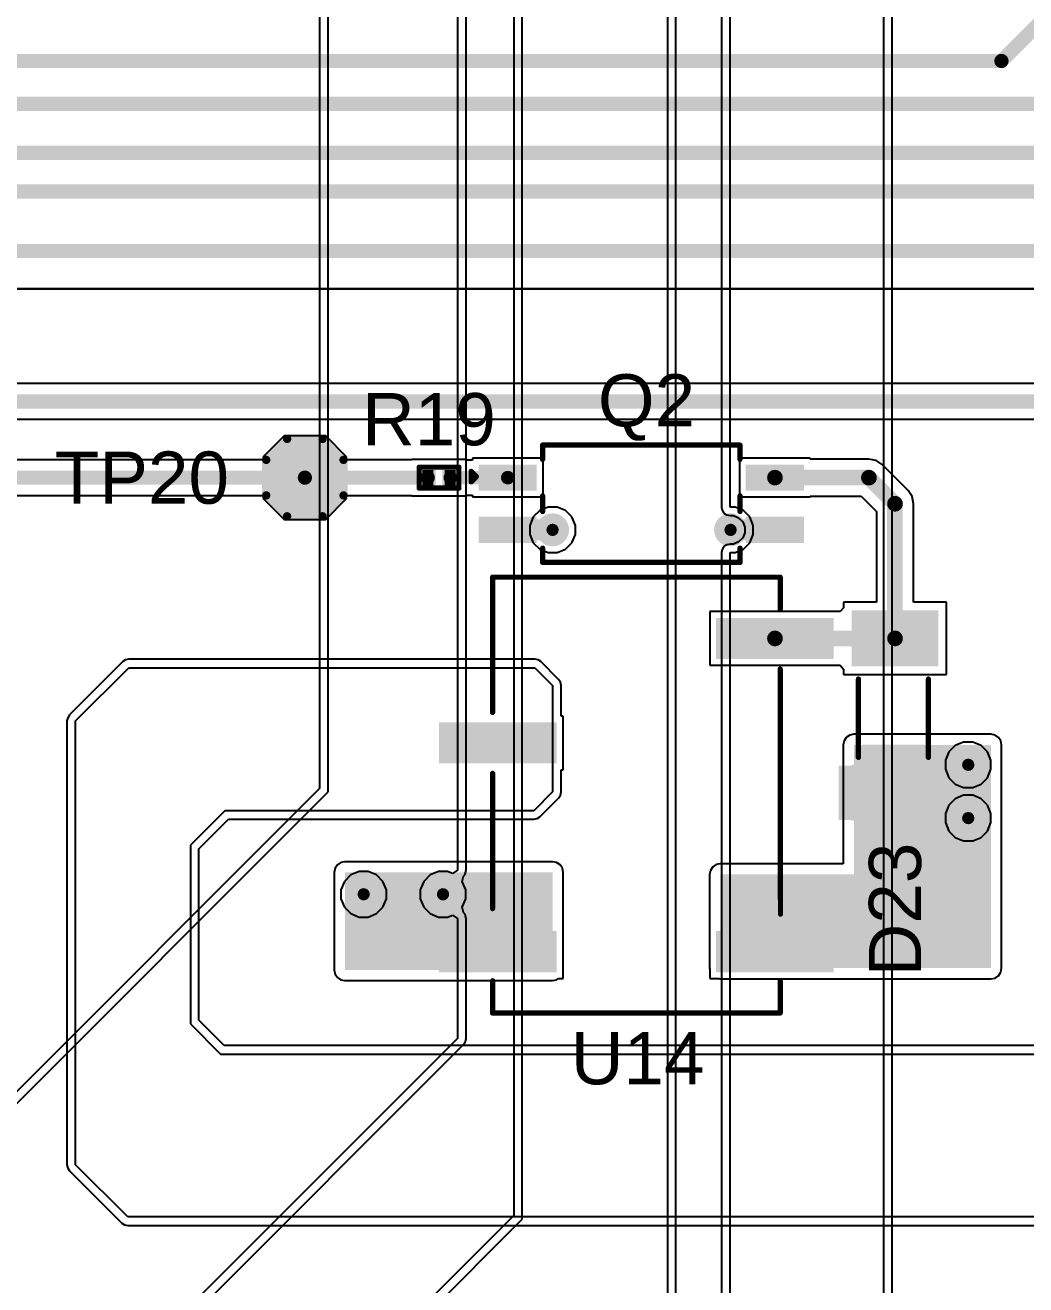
# Model space of a CAD drawing. Header units: millimetres. Extents: x 0 to 6.84, y 0 to 5.18.
# Drawn here: x 3.66 to 4.618, y 1.807 to 3.013 of the extents above; entities that cross this region are included whole.
import ezdxf

# ---------------------------------------------------------------- set-up
doc = ezdxf.new("R2010")
doc.units = ezdxf.units.MM
doc.header["$MEASUREMENT"] = 0
for name, color, linetype in [('BottomLayer', 5, 'Continuous'), ('BottomSolder', 6, 'Continuous'), ('TopLayer', 1, 'Continuous'), ('TopOverlay', 2, 'Continuous'), ('TopPaste', 8, 'Continuous'), ('TopSolder', 216, 'Continuous'), ('ViaHoleLayer', 16, 'Continuous')]:
    doc.layers.add(name, color=color, linetype=linetype)
doc.styles.add('Arial', font='', dxfattribs={"height": 0.2})
doc.styles.get('Arial').set_extended_font_data('Arial')

# ---------------------------------------------------------------- blocks, each defined once
blk = doc.blocks.new('G6L_1FDC12_3')
at = {"layer": 'TopLayer'}
for points in [[(0.0803, 0.1343), (0.0803, 0.1657), (0.185, 0.1657), (0.185, 0.1343)], [(-0.185, 0.0343), (-0.185, 0.0657), (-0.0803, 0.0657), (-0.0803, 0.0343)], [(-0.185, -0.1657), (-0.185, -0.1343), (-0.0803, -0.1343), (-0.0803, -0.1657)], [(0.0803, -0.1657), (0.0803, -0.1343), (0.185, -0.1343), (0.185, -0.1657)]]:
    blk.add_hatch(color=1, dxfattribs=at).paths.add_polyline_path(points)
at = {"layer": 'TopPaste'}
for points in [[(0.0803, 0.1343), (0.0803, 0.1657), (0.185, 0.1657), (0.185, 0.1343)], [(-0.185, 0.0343), (-0.185, 0.0657), (-0.0803, 0.0657), (-0.0803, 0.0343)], [(-0.185, -0.1657), (-0.185, -0.1343), (-0.0803, -0.1343), (-0.0803, -0.1657)], [(0.0803, -0.1657), (0.0803, -0.1343), (0.185, -0.1343), (0.185, -0.1657)]]:
    blk.add_hatch(color=8, dxfattribs=at).paths.add_polyline_path(points)
at = {"layer": 'TopSolder'}
for points in [[(0.0763, 0.1303), (0.0763, 0.1697), (0.189, 0.1697), (0.189, 0.1303)], [(-0.189, 0.0303), (-0.189, 0.0697), (-0.0763, 0.0697), (-0.0763, 0.0303)], [(-0.189, -0.1697), (-0.189, -0.1303), (-0.0763, -0.1303), (-0.0763, -0.1697)], [(0.0763, -0.1697), (0.0763, -0.1303), (0.189, -0.1303), (0.189, -0.1697)]]:
    blk.add_hatch(color=216, dxfattribs=at).paths.add_polyline_path(points)
at = {"layer": 'TopOverlay', "const_width": 0.005}
for points in [[(-0.1378, 0.0792), (-0.1378, 0.2087)], [(-0.1378, 0.2087), (0.1378, 0.2087)], [(0.1378, 0.1778), (0.1378, 0.2087)], [(0.1378, 0.1208), (0.138, -0.114)], [(-0.1378, -0.1087), (-0.1378, 0.0208)], [(-0.1378, -0.2087), (-0.1378, -0.1778)], [(0.1378, -0.2087), (0.1378, -0.1778)], [(-0.1378, -0.2087), (0.1378, -0.2087)]]:
    blk.add_lwpolyline(points, dxfattribs=at)
at = {"layer": 'TopOverlay', "const_width": 0.0025}
for points in [[(-0.139, 0.2087, 1), (-0.1365, 0.2087, 1)], [(-0.139, 0.2087, 1), (-0.1365, 0.2087, 1)], [(0.1365, 0.2087, 1), (0.139, 0.2087, 1)], [(0.1365, 0.2087, 1), (0.139, 0.2087, 1)], [(0.1365, 0.1778, 1), (0.139, 0.1778, 1)], [(0.1365, 0.1208, 1), (0.139, 0.1208, 1)], [(-0.139, 0.0792, 1), (-0.1365, 0.0792, 1)], [(-0.139, 0.0208, 1), (-0.1365, 0.0208, 1)], [(-0.139, -0.1087, 1), (-0.1365, -0.1087, 1)], [(0.1368, -0.114, 1), (0.1393, -0.114, 1)], [(-0.139, -0.1778, 1), (-0.1365, -0.1778, 1)], [(0.1365, -0.1778, 1), (0.139, -0.1778, 1)], [(-0.139, -0.2087, 1), (-0.1365, -0.2087, 1)], [(-0.139, -0.2087, 1), (-0.1365, -0.2087, 1)], [(0.1365, -0.2087, 1), (0.139, -0.2087, 1)], [(0.1365, -0.2087, 1), (0.139, -0.2087, 1)]]:
    blk.add_lwpolyline(points, format="xyb", close=True, dxfattribs=at)
blk = doc.blocks.new('T__________13')
at = {"layer": 'TopLayer'}
blk.add_hatch(color=1, dxfattribs=at).paths.add_polyline_path([(0.015, 0.03), (-0.015, 0.03), (-0.03, 0.015), (-0.03, -0.015), (-0.015, -0.03), (0.015, -0.03), (0.03, -0.015), (0.03, 0.015)])
at = {"layer": 'TopPaste'}
blk.add_hatch(color=8, dxfattribs=at).paths.add_polyline_path([(0.015, 0.03), (-0.015, 0.03), (-0.03, 0.015), (-0.03, -0.015), (-0.015, -0.03), (0.015, -0.03), (0.03, -0.015), (0.03, 0.015)])
at = {"layer": 'TopSolder'}
blk.add_hatch(color=216, dxfattribs=at).paths.add_polyline_path([(0.017, 0.034), (-0.017, 0.034), (-0.034, 0.017), (-0.034, -0.017), (-0.017, -0.034), (0.017, -0.034), (0.034, -0.017), (0.034, 0.017)])
at = {"layer": 'TopOverlay', "const_width": 0.00787}
for points in [[(-0.017, 0.037), (-0.037, 0.017)], [(-0.017, 0.037), (0.017, 0.037)], [(0.017, 0.037), (0.037, 0.017)], [(-0.037, 0.017), (-0.037, -0.017)], [(0.037, 0.017), (0.037, -0.017)], [(-0.037, -0.017), (-0.017, -0.037)], [(0.037, -0.017), (0.017, -0.037)], [(-0.017, -0.037), (0.017, -0.037)]]:
    blk.add_lwpolyline(points, dxfattribs=at)
at = {"layer": 'TopOverlay', "const_width": 0.00394}
for points in [[(-0.019, 0.037, 1), (-0.015, 0.037, 1)], [(-0.019, 0.037, 1), (-0.015, 0.037, 1)], [(0.015, 0.037, 1), (0.019, 0.037, 1)], [(0.015, 0.037, 1), (0.019, 0.037, 1)], [(-0.039, 0.017, 1), (-0.035, 0.017, 1)], [(-0.039, 0.017, 1), (-0.035, 0.017, 1)], [(0.035, 0.017, 1), (0.039, 0.017, 1)], [(0.035, 0.017, 1), (0.039, 0.017, 1)], [(-0.039, -0.017, 1), (-0.035, -0.017, 1)], [(-0.039, -0.017, 1), (-0.035, -0.017, 1)], [(0.035, -0.017, 1), (0.039, -0.017, 1)], [(0.035, -0.017, 1), (0.039, -0.017, 1)], [(-0.019, -0.037, 1), (-0.015, -0.037, 1)], [(-0.019, -0.037, 1), (-0.015, -0.037, 1)], [(0.015, -0.037, 1), (0.019, -0.037, 1)], [(0.015, -0.037, 1), (0.019, -0.037, 1)]]:
    blk.add_lwpolyline(points, format="xyb", close=True, dxfattribs=at)
blk = doc.blocks.new('R___0201_42')
at = {"layer": 'TopLayer'}
for points in [[(-0.0161, 0.0073), (-0.0055, 0.0073), (-0.0055, -0.0073), (-0.0161, -0.0073)], [(0.0055, 0.0073), (0.0161, 0.0073), (0.0161, -0.0073), (0.0055, -0.0073)]]:
    blk.add_hatch(color=1, dxfattribs=at).paths.add_polyline_path(points)
at = {"layer": 'TopPaste'}
for points in [[(-0.0161, 0.0073), (-0.0055, 0.0073), (-0.0055, -0.0073), (-0.0161, -0.0073)], [(0.0055, 0.0073), (0.0161, 0.0073), (0.0161, -0.0073), (0.0055, -0.0073)]]:
    blk.add_hatch(color=8, dxfattribs=at).paths.add_polyline_path(points)
at = {"layer": 'TopSolder'}
for points in [[(-0.0183, 0.0094), (-0.0033, 0.0094), (-0.0033, -0.0094), (-0.0183, -0.0094)], [(0.0033, 0.0094), (0.0183, 0.0094), (0.0183, -0.0094), (0.0033, -0.0094)]]:
    blk.add_hatch(color=216, dxfattribs=at).paths.add_polyline_path(points)
at = {"layer": 'TopOverlay', "const_width": 0.005}
for points in [[(-0.019, 0.01), (0.019, 0.01)], [(-0.019, -0.01), (-0.019, 0.01)], [(0.019, -0.01), (0.019, 0.01)], [(-0.019, -0.01), (0.019, -0.01)]]:
    blk.add_lwpolyline(points, dxfattribs=at)
at = {"layer": 'TopOverlay', "const_width": 0.0025}
for points in [[(-0.0203, 0.01, 1), (-0.0177, 0.01, 1)], [(-0.0203, 0.01, 1), (-0.0177, 0.01, 1)], [(0.0177, 0.01, 1), (0.0203, 0.01, 1)], [(0.0177, 0.01, 1), (0.0203, 0.01, 1)], [(-0.0203, -0.01, 1), (-0.0177, -0.01, 1)], [(-0.0203, -0.01, 1), (-0.0177, -0.01, 1)], [(0.0177, -0.01, 1), (0.0203, -0.01, 1)], [(0.0177, -0.01, 1), (0.0203, -0.01, 1)]]:
    blk.add_lwpolyline(points, format="xyb", close=True, dxfattribs=at)
blk = doc.blocks.new('4_SOIC__0_179___4_55___W______55')
at = {"layer": 'TopLayer'}
for points in [[(-0.1518, 0.0335), (-0.1041, 0.0335), (-0.1041, 0.0165), (-0.1518, 0.0165)], [(0.1041, 0.0335), (0.1518, 0.0335), (0.1518, 0.0165), (0.1041, 0.0165)], [(-0.1518, -0.0165), (-0.1041, -0.0165), (-0.1041, -0.0335), (-0.1518, -0.0335)], [(0.1041, -0.0165), (0.1518, -0.0165), (0.1518, -0.0335), (0.1041, -0.0335)]]:
    blk.add_hatch(color=1, dxfattribs=at).paths.add_polyline_path(points)
at = {"layer": 'TopPaste'}
for points in [[(-0.1518, 0.0335), (-0.1041, 0.0335), (-0.1041, 0.0165), (-0.1518, 0.0165)], [(0.1041, 0.0335), (0.1518, 0.0335), (0.1518, 0.0165), (0.1041, 0.0165)], [(-0.1518, -0.0165), (-0.1041, -0.0165), (-0.1041, -0.0335), (-0.1518, -0.0335)], [(0.1041, -0.0165), (0.1518, -0.0165), (0.1518, -0.0335), (0.1041, -0.0335)]]:
    blk.add_hatch(color=8, dxfattribs=at).paths.add_polyline_path(points)
at = {"layer": 'TopSolder'}
for points in [[(-0.1558, 0.0375), (-0.1001, 0.0375), (-0.1001, 0.0125), (-0.1558, 0.0125)], [(0.1001, 0.0375), (0.1558, 0.0375), (0.1558, 0.0125), (0.1001, 0.0125)], [(-0.1558, -0.0125), (-0.1001, -0.0125), (-0.1001, -0.0375), (-0.1558, -0.0375)], [(0.1001, -0.0125), (0.1558, -0.0125), (0.1558, -0.0375), (0.1001, -0.0375)]]:
    blk.add_hatch(color=216, dxfattribs=at).paths.add_polyline_path(points)
at = {"layer": 'TopOverlay', "const_width": 0.005}
for points in [[(-0.0946, 0.0562), (0.0946, 0.0562)], [(-0.0946, 0.0425), (-0.0946, 0.0562)], [(0.0946, 0.0425), (0.0946, 0.0562)], [(-0.163, 0.021), (-0.163, 0.031)], [(-0.163, 0.031), (-0.158, 0.026)], [(-0.163, 0.021), (-0.158, 0.026)], [(-0.0946, -0.0075), (-0.0946, 0.0075)], [(0.0946, -0.0075), (0.0946, 0.0075)], [(-0.0946, -0.0562), (-0.0946, -0.0425)], [(0.0946, -0.0562), (0.0946, -0.0425)], [(-0.0946, -0.0562), (0.0946, -0.0562)]]:
    blk.add_lwpolyline(points, dxfattribs=at)
at = {"layer": 'TopOverlay', "const_width": 0.0025}
for points in [[(-0.0958, 0.0562, 1), (-0.0933, 0.0562, 1)], [(-0.0958, 0.0562, 1), (-0.0933, 0.0562, 1)], [(0.0933, 0.0562, 1), (0.0958, 0.0562, 1)], [(0.0933, 0.0562, 1), (0.0958, 0.0562, 1)], [(-0.0958, 0.0425, 1), (-0.0933, 0.0425, 1)], [(0.0933, 0.0425, 1), (0.0958, 0.0425, 1)], [(-0.1643, 0.031, 1), (-0.1618, 0.031, 1)], [(-0.1643, 0.031, 1), (-0.1618, 0.031, 1)], [(-0.1593, 0.026, 1), (-0.1568, 0.026, 1)], [(-0.1593, 0.026, 1), (-0.1568, 0.026, 1)], [(-0.1643, 0.021, 1), (-0.1618, 0.021, 1)], [(-0.1643, 0.021, 1), (-0.1618, 0.021, 1)], [(-0.0958, 0.0075, 1), (-0.0933, 0.0075, 1)], [(0.0933, 0.0075, 1), (0.0958, 0.0075, 1)], [(-0.0958, -0.0075, 1), (-0.0933, -0.0075, 1)], [(0.0933, -0.0075, 1), (0.0958, -0.0075, 1)], [(-0.0958, -0.0425, 1), (-0.0933, -0.0425, 1)], [(0.0933, -0.0425, 1), (0.0958, -0.0425, 1)], [(-0.0958, -0.0562, 1), (-0.0933, -0.0562, 1)], [(-0.0958, -0.0562, 1), (-0.0933, -0.0562, 1)], [(0.0933, -0.0562, 1), (0.0958, -0.0562, 1)], [(0.0933, -0.0562, 1), (0.0958, -0.0562, 1)]]:
    blk.add_lwpolyline(points, format="xyb", close=True, dxfattribs=at)
blk = doc.blocks.new('SOD_80_M___MELF_73')
at = {"layer": 'TopLayer'}
for points in [[(-0.0492, -0.0394), (-0.0984, -0.0394), (-0.0984, 0.0394), (-0.0492, 0.0394)], [(0.0984, -0.0394), (0.0492, -0.0394), (0.0492, 0.0394), (0.0984, 0.0394)]]:
    blk.add_hatch(color=1, dxfattribs=at).paths.add_polyline_path(points)
at = {"layer": 'TopOverlay'}
for points in [[(-0.0999, 0.041), (-0.0479, 0.041), (-0.0479, 0.054), (-0.0999, 0.054)], [(-0.0469, -0.028), (-0.0279, -0.028), (-0.0279, 0.031), (-0.0469, 0.031)], [(-0.0999, -0.054), (-0.0479, -0.054), (-0.0479, -0.041), (-0.0999, -0.041)]]:
    blk.add_hatch(color=2, dxfattribs=at).paths.add_polyline_path(points)
at = {"layer": 'TopPaste'}
for points in [[(-0.0492, -0.0394), (-0.0984, -0.0394), (-0.0984, 0.0394), (-0.0492, 0.0394)], [(0.0984, -0.0394), (0.0492, -0.0394), (0.0492, 0.0394), (0.0984, 0.0394)]]:
    blk.add_hatch(color=8, dxfattribs=at).paths.add_polyline_path(points)
at = {"layer": 'TopSolder'}
for points in [[(-0.047, -0.0415), (-0.1006, -0.0415), (-0.1006, 0.0415), (-0.047, 0.0415)], [(0.1006, -0.0415), (0.047, -0.0415), (0.047, 0.0415), (0.1006, 0.0415)]]:
    blk.add_hatch(color=216, dxfattribs=at).paths.add_polyline_path(points)
at = {"layer": 'TopOverlay', "const_width": 0.005}
for points in [[(-0.04, 0.035), (0.035, 0.035)], [(-0.04, -0.032), (0.035, -0.032)]]:
    blk.add_lwpolyline(points, dxfattribs=at)
at = {"layer": 'TopOverlay', "const_width": 0.0025}
for points in [[(-0.0413, 0.035, 1), (-0.0387, 0.035, 1)], [(0.0338, 0.035, 1), (0.0362, 0.035, 1)], [(-0.0413, -0.032, 1), (-0.0387, -0.032, 1)], [(0.0338, -0.032, 1), (0.0362, -0.032, 1)]]:
    blk.add_lwpolyline(points, format="xyb", close=True, dxfattribs=at)

msp = doc.modelspace()

# ---------------------------------------------------------------- hatches: boundary and pattern name
at = {"layer": 'BottomLayer'}
h = msp.add_hatch(color=5, dxfattribs=at)
edge = h.paths.add_edge_path()
edge.add_arc((4.165, 2.53), 0.0118, 0, 360)
h = msp.add_hatch(color=5, dxfattribs=at)
edge = h.paths.add_edge_path()
edge.add_arc((4.3355, 2.53), 0.0118, 0, 360)
h = msp.add_hatch(color=5, dxfattribs=at)
edge = h.paths.add_edge_path()
edge.add_arc((4.5632, 2.305), 0.0118, 0, 360)
h = msp.add_hatch(color=5, dxfattribs=at)
edge = h.paths.add_edge_path()
edge.add_arc((4.5632, 2.254), 0.0118, 0, 360)
h = msp.add_hatch(color=5, dxfattribs=at)
edge = h.paths.add_edge_path()
edge.add_arc((3.984, 2.181), 0.0118, 0, 360)
h = msp.add_hatch(color=5, dxfattribs=at)
edge = h.paths.add_edge_path()
edge.add_arc((4.06, 2.181), 0.0118, 0, 360)
at = {"layer": 'BottomSolder'}
h = msp.add_hatch(color=6, dxfattribs=at)
edge = h.paths.add_edge_path()
edge.add_arc((4.165, 2.53), 0.0158, 0, 360)
h = msp.add_hatch(color=6, dxfattribs=at)
edge = h.paths.add_edge_path()
edge.add_arc((4.3355, 2.53), 0.0158, 0, 360)
h = msp.add_hatch(color=6, dxfattribs=at)
edge = h.paths.add_edge_path()
edge.add_arc((4.5632, 2.305), 0.0158, 0, 360)
h = msp.add_hatch(color=6, dxfattribs=at)
edge = h.paths.add_edge_path()
edge.add_arc((4.5632, 2.254), 0.0158, 0, 360)
h = msp.add_hatch(color=6, dxfattribs=at)
edge = h.paths.add_edge_path()
edge.add_arc((3.984, 2.181), 0.0158, 0, 360)
h = msp.add_hatch(color=6, dxfattribs=at)
edge = h.paths.add_edge_path()
edge.add_arc((4.06, 2.181), 0.0158, 0, 360)
at = {"layer": 'TopLayer'}
h = msp.add_hatch(color=1, dxfattribs=at)
edge = h.paths.add_edge_path()
edge.add_arc((4.165, 2.53), 0.0118, 0, 360)
h = msp.add_hatch(color=1, dxfattribs=at)
edge = h.paths.add_edge_path()
edge.add_arc((4.3355, 2.53), 0.0118, 0, 360)
for points in [[(4.4536, 2.1103), (4.585, 2.1103), (4.585, 2.324), (4.4536, 2.324)], [(3.966, 2.1085), (4.165, 2.1085), (4.165, 2.202), (3.966, 2.202)], [(4.3256, 2.1103), (4.585, 2.1103), (4.585, 2.2), (4.3256, 2.2)], [(4.008, 2.1085), (4.165, 2.1085), (4.165, 2.1435), (4.008, 2.1435)]]:
    msp.add_hatch(color=1, dxfattribs=at).paths.add_polyline_path(points)
h = msp.add_hatch(color=1, dxfattribs=at)
edge = h.paths.add_edge_path()
edge.add_arc((4.5632, 2.305), 0.0118, 0, 360)
h = msp.add_hatch(color=1, dxfattribs=at)
edge = h.paths.add_edge_path()
edge.add_arc((4.5632, 2.254), 0.0118, 0, 360)
h = msp.add_hatch(color=1, dxfattribs=at)
edge = h.paths.add_edge_path()
edge.add_arc((3.984, 2.181), 0.0118, 0, 360)
h = msp.add_hatch(color=1, dxfattribs=at)
edge = h.paths.add_edge_path()
edge.add_arc((4.06, 2.181), 0.0118, 0, 360)
at = {"layer": 'TopSolder'}
h = msp.add_hatch(color=216, dxfattribs=at)
edge = h.paths.add_edge_path()
edge.add_arc((4.165, 2.53), 0.0158, 0, 360)
h = msp.add_hatch(color=216, dxfattribs=at)
edge = h.paths.add_edge_path()
edge.add_arc((4.3355, 2.53), 0.0158, 0, 360)
h = msp.add_hatch(color=216, dxfattribs=at)
edge = h.paths.add_edge_path()
edge.add_arc((4.5632, 2.305), 0.0158, 0, 360)
h = msp.add_hatch(color=216, dxfattribs=at)
edge = h.paths.add_edge_path()
edge.add_arc((4.5632, 2.254), 0.0158, 0, 360)
h = msp.add_hatch(color=216, dxfattribs=at)
edge = h.paths.add_edge_path()
edge.add_arc((3.984, 2.181), 0.0158, 0, 360)
h = msp.add_hatch(color=216, dxfattribs=at)
edge = h.paths.add_edge_path()
edge.add_arc((4.06, 2.181), 0.0158, 0, 360)
at = {"layer": 'ViaHoleLayer'}
h = msp.add_hatch(color=16, dxfattribs=at)
edge = h.paths.add_edge_path()
edge.add_arc((4.165, 2.53), 0.00591, 0, 360)
h = msp.add_hatch(color=16, dxfattribs=at)
edge = h.paths.add_edge_path()
edge.add_arc((4.3355, 2.53), 0.00591, 0, 360)
h = msp.add_hatch(color=16, dxfattribs=at)
edge = h.paths.add_edge_path()
edge.add_arc((4.5632, 2.305), 0.00591, 0, 360)
h = msp.add_hatch(color=16, dxfattribs=at)
edge = h.paths.add_edge_path()
edge.add_arc((4.5632, 2.254), 0.00591, 0, 360)
h = msp.add_hatch(color=16, dxfattribs=at)
edge = h.paths.add_edge_path()
edge.add_arc((3.984, 2.181), 0.00591, 0, 360)
h = msp.add_hatch(color=16, dxfattribs=at)
edge = h.paths.add_edge_path()
edge.add_arc((4.06, 2.181), 0.00591, 0, 360)

# ---------------------------------------------------------------- linework, layer by layer
at = {"layer": 'BottomLayer'}
for p, q in [((4.275, 4.384), (4.275, 1.619)), ((4.2832, 1.619), (4.2832, 4.3806)), ((4.3268, 4.228), (4.3268, 2.5518)), ((4.335, 2.5518), (4.335, 4.228)), ((4.482, 4.187), (4.482, 1.616)), ((4.4902, 1.616), (4.4902, 4.1836)), ((4.074, 3.3593), (4.074, 2.679)), ((4.0822, 2.679), (4.0822, 3.3593)), ((4.136, 1.87), (4.136, 3.2838)), ((4.1278, 3.2767), (4.1278, 1.8734)), ((3.9418, 3.0612), (3.9418, 2.2824)), ((3.95, 2.279), (3.95, 3.0612)), ((4.074, 2.679), (4.074, 2.2042)), ((4.0822, 2.2042), (4.0822, 2.679)), ((4.1527, 2.5485), (4.1465, 2.5424)), ((4.1607, 2.5518), (4.1527, 2.5485)), ((4.1693, 2.5518), (4.1607, 2.5518)), ((4.1774, 2.5485), (4.1693, 2.5518)), ((4.1835, 2.5424), (4.1774, 2.5485)), ((4.3268, 2.5518), (4.3275, 2.5487)), ((4.3275, 2.5487), (4.3292, 2.546)), ((4.3292, 2.546), (4.3319, 2.5443)), ((4.3398, 2.5518), (4.335, 2.5518)), ((4.3478, 2.5485), (4.3398, 2.5518)), ((4.354, 2.5424), (4.3478, 2.5485)), ((4.1465, 2.5424), (4.1432, 2.5343)), ((4.1432, 2.5343), (4.1432, 2.5257)), ((4.1868, 2.5343), (4.1835, 2.5424)), ((4.1868, 2.5257), (4.1868, 2.5343)), ((4.3319, 2.5443), (4.335, 2.5437)), ((4.335, 2.5437), (4.3382, 2.5437)), ((4.3382, 2.5437), (4.3432, 2.5416)), ((4.3432, 2.5416), (4.3471, 2.5377)), ((4.3471, 2.5377), (4.3491, 2.5327)), ((4.3573, 2.5343), (4.354, 2.5424)), ((4.3573, 2.5257), (4.3573, 2.5343)), ((4.1432, 2.5257), (4.1465, 2.5176)), ((4.1835, 2.5176), (4.1868, 2.5257)), ((4.3471, 2.5223), (4.3432, 2.5184)), ((4.3491, 2.5273), (4.3471, 2.5223)), ((4.3491, 2.5327), (4.3491, 2.5273)), ((4.354, 2.5176), (4.3573, 2.5257)), ((4.1465, 2.5176), (4.1527, 2.5115)), ((4.1527, 2.5115), (4.1607, 2.5082)), ((4.1693, 2.5082), (4.1774, 2.5115)), ((4.1774, 2.5115), (4.1835, 2.5176)), ((4.3275, 2.5113), (4.3268, 2.5082)), ((4.3292, 2.514), (4.3275, 2.5113)), ((4.3319, 2.5157), (4.3292, 2.514)), ((4.335, 2.5163), (4.3319, 2.5157)), ((4.3382, 2.5163), (4.335, 2.5163)), ((4.3432, 2.5184), (4.3382, 2.5163)), ((4.3398, 2.5082), (4.3478, 2.5115)), ((4.3478, 2.5115), (4.354, 2.5176)), ((4.1607, 2.5082), (4.1693, 2.5082)), ((4.3268, 2.5082), (4.3268, 1.65)), ((4.335, 1.65), (4.335, 2.5082)), ((4.335, 2.5082), (4.3398, 2.5082)), ((4.5447, 2.3174), (4.5414, 2.3093)), ((4.5508, 2.3235), (4.5447, 2.3174)), ((4.5588, 2.3268), (4.5508, 2.3235)), ((4.5675, 2.3268), (4.5588, 2.3268)), ((4.5755, 2.3235), (4.5675, 2.3268)), ((4.5817, 2.3174), (4.5755, 2.3235)), ((4.585, 2.3093), (4.5817, 2.3174)), ((4.5414, 2.3093), (4.5414, 2.3007)), ((4.585, 2.3007), (4.585, 2.3093)), ((4.5414, 2.3007), (4.5447, 2.2926)), ((4.5447, 2.2926), (4.5508, 2.2865)), ((4.5755, 2.2865), (4.5817, 2.2926)), ((4.5817, 2.2926), (4.585, 2.3007)), ((3.9418, 2.2824), (3.6171, 1.9577)), ((4.5508, 2.2865), (4.5588, 2.2832)), ((4.5588, 2.2832), (4.5675, 2.2832)), ((4.5675, 2.2832), (4.5755, 2.2865)), ((3.6205, 1.9495), (3.95, 2.279)), ((4.5508, 2.2725), (4.5447, 2.2664)), ((4.5588, 2.2758), (4.5508, 2.2725)), ((4.5675, 2.2758), (4.5588, 2.2758)), ((4.5755, 2.2725), (4.5675, 2.2758)), ((4.5817, 2.2664), (4.5755, 2.2725)), ((4.5447, 2.2664), (4.5414, 2.2583)), ((4.5414, 2.2583), (4.5414, 2.2497)), ((4.585, 2.2583), (4.5817, 2.2664)), ((4.585, 2.2497), (4.585, 2.2583)), ((4.5414, 2.2497), (4.5447, 2.2416)), ((4.5817, 2.2416), (4.585, 2.2497)), ((4.5447, 2.2416), (4.5508, 2.2355)), ((4.5508, 2.2355), (4.5588, 2.2322)), ((4.5588, 2.2322), (4.5675, 2.2322)), ((4.5675, 2.2322), (4.5755, 2.2355)), ((4.5755, 2.2355), (4.5817, 2.2416)), ((3.9716, 2.1995), (3.9655, 2.1934)), ((3.9797, 2.2028), (3.9716, 2.1995)), ((3.9883, 2.2028), (3.9797, 2.2028)), ((3.9964, 2.1995), (3.9883, 2.2028)), ((4.0025, 2.1934), (3.9964, 2.1995)), ((4.0476, 2.1995), (4.0415, 2.1934)), ((4.0557, 2.2028), (4.0476, 2.1995)), ((4.0643, 2.2028), (4.0557, 2.2028)), ((4.069, 2.2009), (4.0643, 2.2028)), ((4.074, 2.2042), (4.069, 2.2009)), ((4.0785, 2.1934), (4.0798, 2.1985)), ((4.0798, 2.1985), (4.0802, 2.1991)), ((4.0802, 2.1991), (4.0808, 2.1997)), ((4.0808, 2.1997), (4.0811, 2.2004)), ((4.0811, 2.2004), (4.0815, 2.2011)), ((4.0815, 2.2011), (4.0817, 2.2019)), ((4.0817, 2.2019), (4.082, 2.2026)), ((4.082, 2.2034), (4.0822, 2.2042)), ((4.082, 2.2026), (4.082, 2.2034)), ((3.9655, 2.1934), (3.9622, 2.1853)), ((3.9622, 2.1853), (3.9622, 2.1767)), ((4.0058, 2.1853), (4.0025, 2.1934)), ((4.0058, 2.1767), (4.0058, 2.1853)), ((4.0415, 2.1934), (4.0382, 2.1853)), ((4.0382, 2.1853), (4.0382, 2.1767)), ((4.0818, 2.1853), (4.0785, 2.1934)), ((4.0818, 2.1767), (4.0818, 2.1853)), ((3.9622, 2.1767), (3.9655, 2.1686)), ((4.0025, 2.1686), (4.0058, 2.1767)), ((4.0382, 2.1767), (4.0415, 2.1686)), ((4.0785, 2.1686), (4.0818, 2.1767)), ((3.9655, 2.1686), (3.9716, 2.1625)), ((3.9716, 2.1625), (3.9797, 2.1592)), ((3.9797, 2.1592), (3.9883, 2.1592)), ((3.9883, 2.1592), (3.9964, 2.1625)), ((3.9964, 2.1625), (4.0025, 2.1686)), ((4.0415, 2.1686), (4.0476, 2.1625)), ((4.0476, 2.1625), (4.0557, 2.1592)), ((4.0557, 2.1592), (4.0643, 2.1592)), ((4.0643, 2.1592), (4.069, 2.1611)), ((4.069, 2.1611), (4.074, 2.1578)), ((4.0798, 2.1635), (4.0785, 2.1686)), ((4.0802, 2.1629), (4.0798, 2.1635)), ((4.0808, 2.1623), (4.0802, 2.1629)), ((4.0811, 2.1616), (4.0808, 2.1623)), ((4.0815, 2.1609), (4.0811, 2.1616)), ((4.0817, 2.1601), (4.0815, 2.1609)), ((4.082, 2.1594), (4.0817, 2.1601)), ((4.082, 2.1586), (4.082, 2.1594)), ((4.074, 2.1578), (4.074, 2.043)), ((4.0822, 2.1578), (4.082, 2.1586)), ((4.0822, 2.043), (4.0822, 2.1578)), ((4.074, 2.043), (3.8138, 1.7828)), ((4.0798, 2.0372), (4.0815, 2.0399)), ((4.0815, 2.0399), (4.0822, 2.043)), ((4.0822, 2.043), (4.0822, 2.043)), ((3.8195, 1.777), (4.0798, 2.0372)), ((4.1278, 1.8734), (3.9742, 1.7198)), ((3.98, 1.714), (4.136, 1.87))]:
    msp.add_line(p, q, dxfattribs=at)
at = {"layer": 'TopLayer'}
for p, q in [((5.417, 2.7609), (0.727, 2.7609)), ((0.7331, 2.7609), (5.417, 2.7609)), ((4.8562, 2.6701), (2.0853, 2.6701)), ((2.0853, 2.6359), (4.8491, 2.6359)), ((3.9077, 2.62), (3.8877, 2.6)), ((3.9477, 2.62), (3.9077, 2.62)), ((3.9677, 2.6), (3.9477, 2.62)), ((3.8877, 2.5971), (2.1391, 2.5971)), ((3.8877, 2.6), (3.8877, 2.5971)), ((3.9677, 2.5971), (3.9677, 2.6)), ((4.0301, 2.5971), (3.9677, 2.5971)), ((4.0824, 2.5973), (4.0301, 2.5973)), ((4.0301, 2.5973), (4.0301, 2.5971)), ((4.0824, 2.5968), (4.0824, 2.5973)), ((4.0883, 2.5968), (4.0824, 2.5968)), ((4.1559, 2.5985), (4.0883, 2.5985)), ((4.0883, 2.5985), (4.0883, 2.5968)), ((4.1559, 2.5615), (4.1559, 2.5985)), ((4.4118, 2.5985), (4.3442, 2.5985)), ((4.3442, 2.5985), (4.3442, 2.5615)), ((4.4118, 2.5978), (4.4118, 2.5985)), ((4.468, 2.5978), (4.4118, 2.5978)), ((4.4749, 2.5965), (4.468, 2.5978)), ((4.4807, 2.5926), (4.4749, 2.5965)), ((4.5056, 2.5677), (4.4807, 2.5926)), ((2.1391, 2.5629), (3.8877, 2.5629)), ((3.8877, 2.5629), (3.8877, 2.56)), ((3.8877, 2.56), (3.9077, 2.54)), ((3.9477, 2.54), (3.9677, 2.56)), ((3.9677, 2.56), (3.9677, 2.5629)), ((3.9677, 2.5629), (4.0301, 2.5629)), ((4.0301, 2.5629), (4.0301, 2.5627)), ((4.0301, 2.5627), (4.0824, 2.5627)), ((4.0824, 2.5627), (4.0824, 2.5632)), ((4.0824, 2.5632), (4.0883, 2.5632)), ((4.0883, 2.5632), (4.0883, 2.5615)), ((4.0883, 2.5615), (4.1559, 2.5615)), ((4.3442, 2.5615), (4.4118, 2.5615)), ((4.4118, 2.5615), (4.4118, 2.5622)), ((4.4118, 2.5622), (4.4607, 2.5622)), ((4.4607, 2.5622), (4.4752, 2.5477)), ((4.5095, 2.5619), (4.5056, 2.5677)), ((4.5056, 2.5677), (4.5056, 2.5677)), ((4.5108, 2.555), (4.5095, 2.5619)), ((4.4752, 2.5477), (4.4752, 2.4606)), ((4.5108, 2.4606), (4.5108, 2.555)), ((4.5108, 2.555), (4.5108, 2.555)), ((3.9077, 2.54), (3.9477, 2.54)), ((4.4404, 2.4517), (4.3156, 2.4517)), ((4.3156, 2.4517), (4.3156, 2.4003)), ((4.4436, 2.4554), (4.4404, 2.4517)), ((4.4752, 2.4606), (4.4436, 2.4606)), ((4.4436, 2.4606), (4.4436, 2.4554)), ((4.5424, 2.4606), (4.5108, 2.4606)), ((4.5424, 2.3914), (4.5424, 2.4606)), ((3.7532, 2.4038), (3.7022, 2.3528)), ((3.7559, 2.4055), (3.7532, 2.4038)), ((3.759, 2.4062), (3.7559, 2.4055)), ((4.148, 2.4062), (3.759, 2.4062)), ((3.759, 2.4062), (3.759, 2.4062)), ((4.1511, 2.4055), (4.148, 2.4062)), ((4.148, 2.4062), (4.148, 2.4062)), ((4.1538, 2.4038), (4.1511, 2.4055)), ((4.1708, 2.3868), (4.1538, 2.4038)), ((3.708, 2.347), (3.759, 2.398)), ((3.759, 2.398), (4.148, 2.398)), ((4.148, 2.398), (4.165, 2.381)), ((4.3156, 2.4003), (4.4404, 2.4003)), ((4.4404, 2.4003), (4.4436, 2.3966)), ((4.4436, 2.3966), (4.4436, 2.3914)), ((4.4436, 2.3914), (4.5424, 2.3914)), ((4.165, 2.381), (4.165, 2.297)), ((4.1725, 2.3841), (4.1708, 2.3868)), ((4.1732, 2.381), (4.1725, 2.3841)), ((4.1732, 2.3517), (4.1732, 2.381)), ((4.1732, 2.381), (4.1732, 2.381)), ((3.7022, 2.3528), (3.7005, 2.3501)), ((3.7005, 2.3501), (3.6998, 2.347)), ((3.6998, 2.347), (3.6998, 2.347)), ((3.6998, 2.347), (3.6998, 1.922)), ((3.708, 1.922), (3.708, 2.347)), ((4.175, 2.3517), (4.1732, 2.3517)), ((4.175, 2.3003), (4.175, 2.3517)), ((4.4464, 2.3312), (4.4442, 2.3279)), ((4.4497, 2.3334), (4.4464, 2.3312)), ((4.4536, 2.3342), (4.4497, 2.3334)), ((4.585, 2.3342), (4.4536, 2.3342)), ((4.5889, 2.3334), (4.585, 2.3342)), ((4.5922, 2.3312), (4.5889, 2.3334)), ((4.5944, 2.3279), (4.5922, 2.3312)), ((4.4442, 2.3279), (4.4434, 2.324)), ((4.4434, 2.324), (4.4434, 2.2102)), ((4.5952, 2.324), (4.5944, 2.3279)), ((4.5952, 2.1103), (4.5952, 2.324)), ((4.165, 2.297), (4.165, 2.279)), ((4.1732, 2.279), (4.1732, 2.3003)), ((4.1732, 2.3003), (4.175, 2.3003)), ((4.165, 2.279), (4.147, 2.261)), ((4.1528, 2.2552), (4.1708, 2.2732)), ((4.1708, 2.2732), (4.1725, 2.2759)), ((4.1725, 2.2759), (4.1732, 2.279)), ((4.1732, 2.279), (4.1732, 2.279)), ((3.851, 2.261), (3.818, 2.228)), ((4.147, 2.261), (3.851, 2.261)), ((3.8262, 2.2246), (3.8544, 2.2528)), ((3.8544, 2.2528), (4.147, 2.2528)), ((4.147, 2.2528), (4.1501, 2.2535)), ((4.147, 2.2528), (4.147, 2.2528)), ((4.1501, 2.2535), (4.1528, 2.2552)), ((4.1528, 2.2552), (4.1528, 2.2552)), ((3.818, 2.228), (3.818, 2.057)), ((3.8262, 2.0604), (3.8262, 2.2246)), ((3.9588, 2.2092), (3.9566, 2.2059)), ((3.9621, 2.2114), (3.9588, 2.2092)), ((3.966, 2.2122), (3.9621, 2.2114)), ((4.165, 2.2122), (3.966, 2.2122)), ((4.1689, 2.2114), (4.165, 2.2122)), ((4.1722, 2.2092), (4.1689, 2.2114)), ((4.1744, 2.2059), (4.1722, 2.2092)), ((4.3217, 2.2094), (4.3184, 2.2072)), ((4.3256, 2.2102), (4.3217, 2.2094)), ((4.4434, 2.2102), (4.3256, 2.2102)), ((3.9566, 2.2059), (3.9558, 2.202)), ((3.9558, 2.202), (3.9558, 2.1085)), ((4.1752, 2.202), (4.1744, 2.2059)), ((4.1752, 2.1435), (4.1752, 2.202)), ((4.3162, 2.2039), (4.3154, 2.2)), ((4.3154, 2.2), (4.3154, 2.1103)), ((4.3184, 2.2072), (4.3162, 2.2039)), ((4.1752, 2.1085), (4.1752, 2.1435)), ((4.1752, 2.1435), (4.1752, 2.1435)), ((3.9558, 2.1085), (3.9566, 2.1046)), ((3.9566, 2.1046), (3.9588, 2.1013)), ((3.9588, 2.1013), (3.9621, 2.0991)), ((3.9621, 2.0991), (3.966, 2.0983)), ((4.165, 2.0983), (4.1689, 2.0991)), ((4.1689, 2.0991), (4.1707, 2.1003)), ((4.1707, 2.1003), (4.175, 2.1003)), ((4.175, 2.1075), (4.1752, 2.1085)), ((4.175, 2.1003), (4.175, 2.1075)), ((4.3154, 2.1103), (4.3156, 2.1093)), ((4.3156, 2.1093), (4.3156, 2.1003)), ((4.3156, 2.1003), (4.3247, 2.1003)), ((4.3247, 2.1003), (4.3256, 2.1001)), ((4.3256, 2.1001), (4.585, 2.1001)), ((4.585, 2.1001), (4.5889, 2.1008)), ((4.5889, 2.1008), (4.5922, 2.103)), ((4.5922, 2.103), (4.5944, 2.1064)), ((4.5944, 2.1064), (4.5952, 2.1103)), ((3.966, 2.0983), (4.165, 2.0983)), ((4.165, 2.0983), (4.165, 2.0983)), ((4.165, 2.0983), (4.165, 2.0983)), ((3.818, 2.057), (3.847, 2.028)), ((3.8504, 2.0362), (3.8262, 2.0604)), ((3.847, 2.028), (4.75, 2.028)), ((4.75, 2.0362), (3.8504, 2.0362)), ((3.6998, 1.922), (3.6998, 1.922)), ((3.6998, 1.922), (3.7005, 1.9189)), ((3.7005, 1.9189), (3.7022, 1.9162)), ((3.758, 1.872), (3.708, 1.922)), ((3.7022, 1.9162), (3.7022, 1.9162)), ((3.7022, 1.9162), (3.7522, 1.8662)), ((4.75, 1.872), (3.758, 1.872)), ((3.7522, 1.8662), (3.7549, 1.8645)), ((3.7549, 1.8645), (3.758, 1.8638)), ((3.758, 1.8638), (3.758, 1.8638)), ((3.758, 1.8638), (4.75, 1.8638))]:
    msp.add_line(p, q, dxfattribs=at)
for points, const_width in [([(4.595, 2.979), (4.645, 3.029)], 0.0136), ([(0.765, 2.979), (4.595, 2.979)], 0.0136), ([(0.765, 2.938), (4.827, 2.938)], 0.0136), ([(1.404, 2.891), (5.1974, 2.891)], 0.0136), ([(1.37, 2.854), (5.2114, 2.854)], 0.0136), ([(0.804, 2.797), (5.2272, 2.797)], 0.0136), ([(2.0716, 2.653), (4.8562, 2.653)], 0.0136), ([(2.1254, 2.58), (3.9277, 2.58)], 0.0136), ([(3.9277, 2.58), (4.0454, 2.58)], 0.0136), ([(4.067, 2.58), (4.1221, 2.58)], 0.013), ([(4.378, 2.58), (4.468, 2.58)], 0.015), ([(4.468, 2.58), (4.493, 2.555)], 0.015), ([(4.493, 2.426), (4.493, 2.555)], 0.015), ([(4.1221, 2.53), (4.165, 2.53)], 0.02), ([(4.3355, 2.53), (4.378, 2.53)], 0.02), ([(4.378, 2.426), (4.493, 2.426)], 0.015)]:
    msp.add_lwpolyline(points, dxfattribs=dict(at, const_width=const_width))
for points, const_width in [([(4.5916, 2.979, 1), (4.5984, 2.979, 1)], 0.0068), ([(4.5916, 2.979, 1), (4.5984, 2.979, 1)], 0.0068), ([(3.9243, 2.58, 1), (3.9311, 2.58, 1)], 0.0068), ([(3.9243, 2.58, 1), (3.9311, 2.58, 1)], 0.0068), ([(4.042, 2.58, 1), (4.0488, 2.58, 1)], 0.0068), ([(4.0638, 2.58, 1), (4.0703, 2.58, 1)], 0.0065), ([(4.1188, 2.58, 1), (4.1253, 2.58, 1)], 0.0065), ([(4.3743, 2.58, 1), (4.3818, 2.58, 1)], 0.0075), ([(4.4643, 2.58, 1), (4.4718, 2.58, 1)], 0.0075), ([(4.4643, 2.58, 1), (4.4718, 2.58, 1)], 0.0075), ([(4.4893, 2.555, 1), (4.4968, 2.555, 1)], 0.0075), ([(4.4893, 2.555, 1), (4.4968, 2.555, 1)], 0.0075), ([(4.1171, 2.53, 1), (4.1271, 2.53, 1)], 0.01), ([(4.16, 2.53, 1), (4.17, 2.53, 1)], 0.01), ([(4.3305, 2.53, 1), (4.3405, 2.53, 1)], 0.01), ([(4.373, 2.53, 1), (4.383, 2.53, 1)], 0.01), ([(4.3743, 2.426, 1), (4.3818, 2.426, 1)], 0.0075), ([(4.4893, 2.426, 1), (4.4968, 2.426, 1)], 0.0075), ([(4.4893, 2.426, 1), (4.4968, 2.426, 1)], 0.0075)]:
    msp.add_lwpolyline(points, format="xyb", close=True, dxfattribs=dict(at, const_width=const_width))

# ---------------------------------------------------------------- block references
at = {"rotation": 90}
for name, p in [('T__________13', (3.9277, 2.58)), ('SOD_80_M___MELF_73', (4.493, 2.3522))]:
    msp.add_blockref(name, p, dxfattribs=at)
for name, p in [('4_SOIC__0_179___4_55___W______55', (4.25, 2.555)), ('R___0201_42', (4.0562, 2.58)), ('G6L_1FDC12_3', (4.2453, 2.276))]:
    msp.add_blockref(name, p)

# ---------------------------------------------------------------- texts
at = {"layer": 'TopOverlay', "style": 'Arial'}
for s, p in [('Q2', (4.2084, 2.629)), ('R19', (3.9825, 2.611)), ('TP20', (3.6881, 2.555)), ('U14', (4.1825, 1.999))]:
    msp.add_text(s, height=0.05, dxfattribs=at).set_placement(p)
msp.add_text('D23', height=0.05, rotation=90, dxfattribs=at).set_placement((4.518, 2.1024))

doc.saveas('drawing.dxf')
